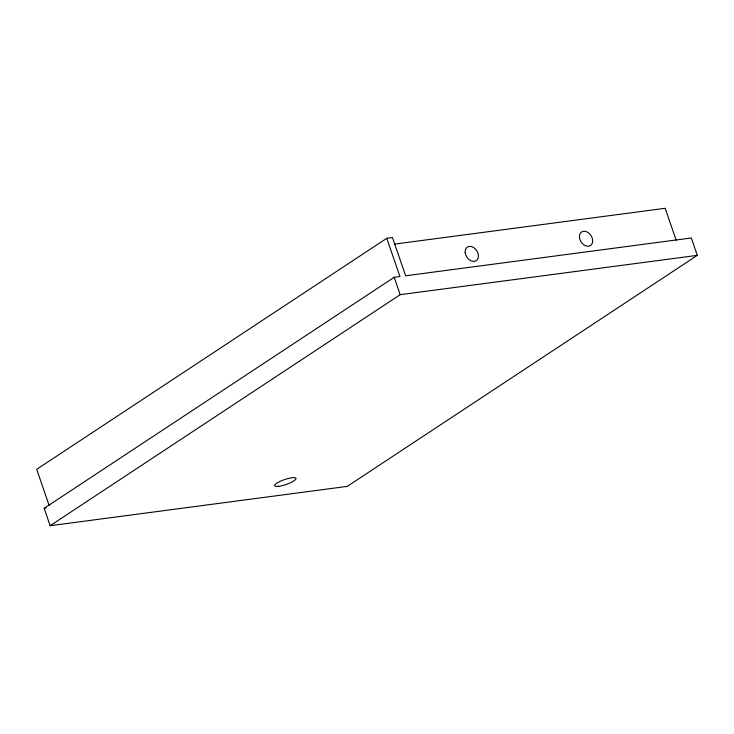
<?xml version="1.0" encoding="UTF-8"?>
<svg xmlns="http://www.w3.org/2000/svg" width="734" height="734" viewBox="0 0 734 734"><rect width="100%" height="100%" fill="white"/><g stroke="black" fill="none" stroke-linecap="round" stroke-linejoin="round"><path stroke-width="1.1" d="M386.763 238.302L399.929 276.544L394.213 277.296L44.15 508.323L50.141 525.709L347.237 486.385L697.3 255.359L691.318 237.972L405.645 275.782L392.47 237.541L386.763 238.302L36.7 469.329L49.132 505.442M50.141 525.709L400.195 294.683L697.3 255.359M394.25 244.147L665.178 208.291L676.152 240.156M44.15 508.323L46.059 508.075M394.213 277.296L400.195 294.683M465.191 252.725A8.12 5.909 56.6 0 0 475.871 260.891A8.12 5.909 56.6 0 0 474.32 248.019A8.12 5.909 56.6 0 0 465.191 252.725M579.465 237.605A8.12 5.909 56.6 0 0 590.136 245.762A8.12 5.909 56.6 0 0 588.585 232.898A8.12 5.909 56.6 0 0 579.465 237.605M278.828 486.321A11.331 2.587 -19 0 0 295.967 478.926A11.331 2.587 -19 0 0 281.131 480.889A11.331 2.587 -19 0 0 278.828 486.321"/></g></svg>
